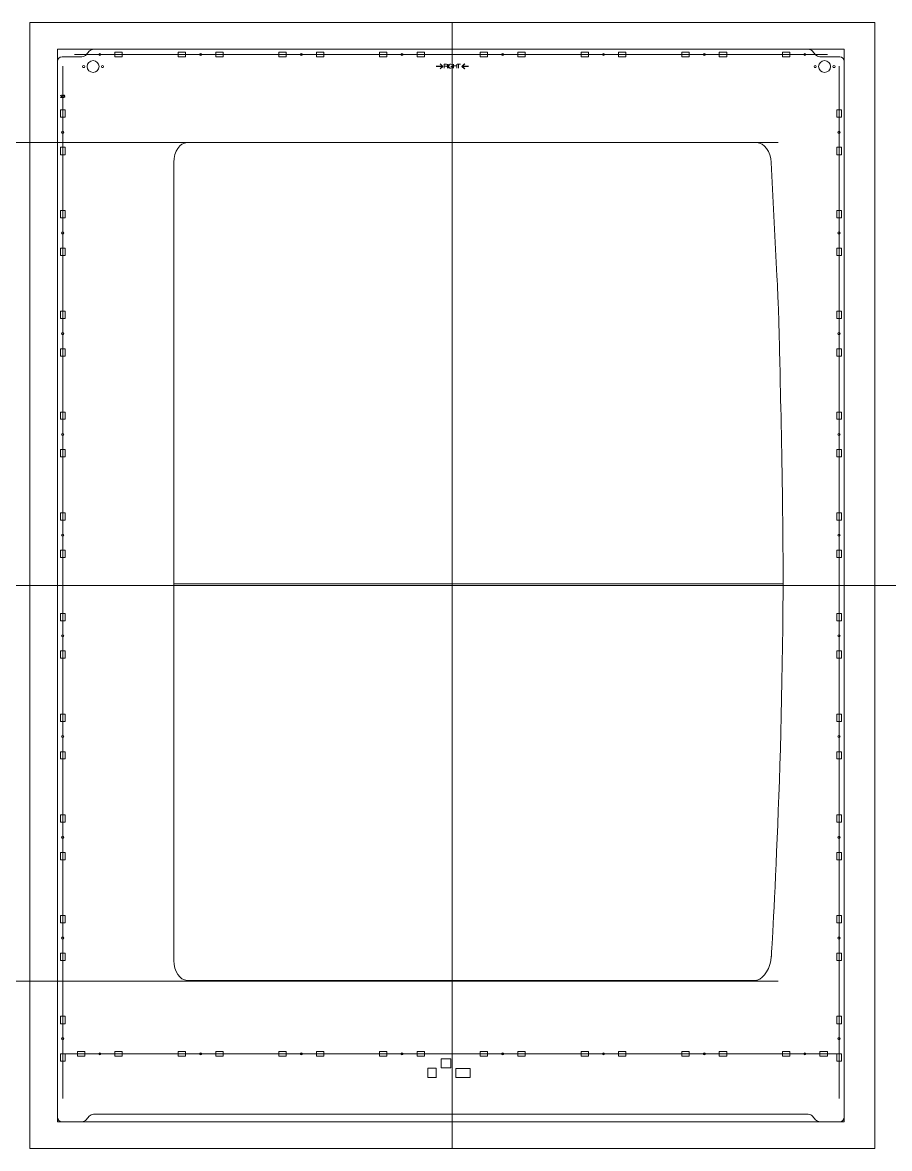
# Model space of a CAD drawing. Header units: millimetres. Extents: x -1390 to 6316, y -1840 to 2435.
# Drawn here: x 3523 to 4447, y 0 to 1200 of the extents above; entities that cross this region are included whole.
import ezdxf

# ---------------------------------------------------------------- set-up
doc = ezdxf.new("R2010")
doc.units = ezdxf.units.MM
for name, color, linetype, lineweight, true_color in [('Laser Table', 3, 'CONTINUOUS', 0, 0x00ff00), ('New Right hand side', 1, 'CONTINUOUS', 0, 0xff0000), ('New Right Hand Side Text', 5, 'CONTINUOUS', 0, 0x0000ff), ('Referance lines', 3, 'CONTINUOUS', 0, 0x00ff00)]:
    doc.layers.add(name, color=color, linetype=linetype, lineweight=lineweight, true_color=true_color)

msp = doc.modelspace()

# ---------------------------------------------------------------- linework, layer by layer
at = {"layer": 'Laser Table', "color": 3, "true_color": 0x00ff00}
for p, q in [((3531.2, 0), (3531.2, 1200)), ((4431.2, 0), (4431.2, 1200)), ((4431.2, 0), (3531.2, 0))]:
    msp.add_line(p, q, dxfattribs=at)
at = {"layer": 'Laser Table'}
msp.add_line((3531.2, 1200), (4431.2, 1200), dxfattribs=at)
at = {"layer": 'New Right hand side', "color": 1, "true_color": 0xff0000}
for p, q in [((3599, 1171.5), (4360.4, 1171.5)), ((3560.7, 1158.7), (3560.7, 33.3)), ((4398.7, 1158.7), (4398.7, 33.3)), ((3599, 36.5), (4360.4, 36.5))]:
    msp.add_line(p, q, dxfattribs=at)
for points in [[(3594.4, 1169.3), (3591.3, 1165.7)], [(3808.1, 1171.5), (3599, 1171.5)], [(3605.8, 1164.7), (3605.8, 1164.7)], [(3621.9, 1168.4), (3629.7, 1168.4), (3629.7, 1163.4), (3621.9, 1163.4), (3621.9, 1168.4), (3621.9, 1168.4)], [(3689.2, 1168.4), (3697.1, 1168.4), (3697.1, 1163.4), (3689.2, 1163.4), (3689.2, 1168.4), (3689.2, 1168.4)], [(3713.1, 1164.7), (3713.1, 1164.7)], [(3729.2, 1168.4), (3737.1, 1168.4), (3737.1, 1163.4), (3729.2, 1163.4), (3729.2, 1168.4), (3729.2, 1168.4)], [(3796.5, 1168.4), (3804.4, 1168.4), (3804.4, 1163.4), (3796.5, 1163.4), (3796.5, 1168.4), (3796.5, 1168.4)], [(3820.5, 1164.7), (3820.5, 1164.7)], [(3836.5, 1168.4), (3844.4, 1168.4), (3844.4, 1163.4), (3836.5, 1163.4), (3836.5, 1168.4), (3836.5, 1168.4)], [(3903.6, 1168.4), (3911.5, 1168.4), (3911.5, 1163.4), (3903.6, 1163.4), (3903.6, 1168.4), (3903.6, 1168.4)], [(3927.6, 1164.7), (3927.6, 1164.7)], [(3943.6, 1168.4), (3951.5, 1168.4), (3951.5, 1163.4), (3943.6, 1163.4), (3943.6, 1168.4), (3943.6, 1168.4)], [(4011, 1168.4), (4018.8, 1168.4), (4018.8, 1163.4), (4011, 1163.4), (4011, 1168.4), (4011, 1168.4)], [(4034.9, 1164.7), (4034.9, 1164.7)], [(4051, 1168.4), (4058.8, 1168.4), (4058.8, 1163.4), (4051, 1163.4), (4051, 1168.4), (4051, 1168.4)], [(4118.3, 1168.4), (4126.2, 1168.4), (4126.2, 1163.4), (4118.3, 1163.4), (4118.3, 1168.4), (4118.3, 1168.4)], [(4142.2, 1164.7), (4142.2, 1164.7)], [(4360.4, 1171.5), (4151.4, 1171.5)], [(4158.3, 1168.4), (4166.2, 1168.4), (4166.2, 1163.4), (4158.3, 1163.4), (4158.3, 1168.4), (4158.3, 1168.4)], [(4225.6, 1168.4), (4233.5, 1168.4), (4233.5, 1163.4), (4225.6, 1163.4), (4225.6, 1168.4), (4225.6, 1168.4)], [(4249.6, 1164.7), (4249.6, 1164.7)], [(4265.6, 1168.4), (4273.5, 1168.4), (4273.5, 1163.4), (4265.6, 1163.4), (4265.6, 1168.4), (4265.6, 1168.4)], [(4332.8, 1168.4), (4340.7, 1168.4), (4340.7, 1163.4), (4332.8, 1163.4), (4332.8, 1168.4), (4332.8, 1168.4)], [(4356.8, 1164.7), (4356.8, 1164.7)], [(4368.1, 1165.7), (4365, 1169.3)], [(3560.7, 1158.7), (3560.7, 865.9)], [(3586.7, 1163.5), (3565.5, 1163.5)], [(4393.9, 1163.5), (4372.8, 1163.5), (4372.8, 1163.5)], [(4398.7, 865.9), (4398.7, 1158.7)], [(3588.6, 1151.9), (3588.6, 1151.9)], [(3598.6, 1146.8), (3598.6, 1146.8)], [(3608.6, 1151.9), (3608.6, 1151.9)], [(4367.7, 1151.9), (4367.7, 1151.9)], [(4377.7, 1146.8), (4377.7, 1146.8)], [(4387.7, 1151.9), (4387.7, 1151.9)], [(3568.8, 1099.1), (3563.8, 1099.1), (3563.8, 1107), (3568.8, 1107), (3568.8, 1099.1), (3568.8, 1099.1)], [(4395.7, 1099.1), (4390.7, 1099.1), (4390.7, 1107), (4395.7, 1107), (4395.7, 1099.1), (4395.7, 1099.1)], [(3565.1, 1083), (3565.1, 1083)], [(4392, 1083), (4392, 1083)], [(4305.6, 1072), (3698.7, 1072)], [(3568.8, 1059.1), (3563.8, 1059.1), (3563.8, 1067), (3568.8, 1067), (3568.8, 1059.1), (3568.8, 1059.1)], [(4395.7, 1059.1), (4390.7, 1059.1), (4390.7, 1067), (4395.7, 1067), (4395.7, 1059.1), (4395.7, 1059.1)], [(3684.6, 1051), (3684.6, 200.2)], [(4327, 929.9), (4321, 1050.7)], [(3568.8, 991.8), (3563.8, 991.8), (3563.8, 999.6), (3568.8, 999.6), (3568.8, 991.8), (3568.8, 991.8)], [(4395.7, 991.8), (4390.7, 991.8), (4390.7, 999.6), (4395.7, 999.6), (4395.7, 991.8), (4395.7, 991.8)], [(3565.1, 975.7), (3565.1, 975.7)], [(4392, 975.7), (4392, 975.7)], [(3568.8, 951.8), (3563.8, 951.8), (3563.8, 959.6), (3568.8, 959.6), (3568.8, 951.8), (3568.8, 951.8)], [(4395.7, 951.8), (4390.7, 951.8), (4390.7, 959.6), (4395.7, 959.6), (4395.7, 951.8), (4395.7, 951.8)], [(3568.8, 884.4), (3563.8, 884.4), (3563.8, 892.3), (3568.8, 892.3), (3568.8, 884.4), (3568.8, 884.4)], [(4395.7, 884.4), (4390.7, 884.4), (4390.7, 892.3), (4395.7, 892.3), (4395.7, 884.4), (4395.7, 884.4)], [(3565.1, 868.4), (3565.1, 868.4)], [(4392, 868.4), (4392, 868.4)], [(3568.8, 844.4), (3563.8, 844.4), (3563.8, 852.3), (3568.8, 852.3), (3568.8, 844.4), (3568.8, 844.4)], [(4395.7, 844.4), (4390.7, 844.4), (4390.7, 852.3), (4395.7, 852.3), (4395.7, 844.4), (4395.7, 844.4)], [(3568.8, 777.1), (3563.8, 777.1), (3563.8, 784.9), (3568.8, 784.9), (3568.8, 777.1), (3568.8, 777.1)], [(4395.7, 777.1), (4390.7, 777.1), (4390.7, 784.9), (4395.7, 784.9), (4395.7, 777.1), (4395.7, 777.1)], [(3565.1, 761), (3565.1, 761)], [(4392, 761), (4392, 761)], [(3568.8, 737.1), (3563.8, 737.1), (3563.8, 744.9), (3568.8, 744.9), (3568.8, 737.1), (3568.8, 737.1)], [(4395.7, 737.1), (4390.7, 737.1), (4390.7, 744.9), (4395.7, 744.9), (4395.7, 737.1), (4395.7, 737.1)], [(3568.8, 669.7), (3563.8, 669.7), (3563.8, 677.6), (3568.8, 677.6), (3568.8, 669.7), (3568.8, 669.7)], [(4395.7, 669.7), (4390.7, 669.7), (4390.7, 677.6), (4395.7, 677.6), (4395.7, 669.7), (4395.7, 669.7)], [(3565.1, 653.7), (3565.1, 653.7)], [(4392, 653.7), (4392, 653.7)], [(3568.8, 629.7), (3563.8, 629.7), (3563.8, 637.6), (3568.8, 637.6), (3568.8, 629.7), (3568.8, 629.7)], [(4395.7, 629.7), (4390.7, 629.7), (4390.7, 637.6), (4395.7, 637.6), (4395.7, 629.7), (4395.7, 629.7)], [(3568.8, 562.4), (3563.8, 562.4), (3563.8, 570.3), (3568.8, 570.3), (3568.8, 562.4), (3568.8, 562.4)], [(4395.7, 562.4), (4390.7, 562.4), (4390.7, 570.3), (4395.7, 570.3), (4395.7, 562.4), (4395.7, 562.4)], [(3565.1, 546.3), (3565.1, 546.3)], [(4392, 546.3), (4392, 546.3)], [(3568.8, 522.4), (3563.8, 522.4), (3563.8, 530.3), (3568.8, 530.3), (3568.8, 522.4), (3568.8, 522.4)], [(4395.7, 522.4), (4390.7, 522.4), (4390.7, 530.3), (4395.7, 530.3), (4395.7, 522.4), (4395.7, 522.4)], [(3568.8, 455.1), (3563.8, 455.1), (3563.8, 462.9), (3568.8, 462.9), (3568.8, 455.1), (3568.8, 455.1)], [(4395.7, 455.1), (4390.7, 455.1), (4390.7, 462.9), (4395.7, 462.9), (4395.7, 455.1), (4395.7, 455.1)], [(3565.1, 439), (3565.1, 439)], [(4392, 439), (4392, 439)], [(3568.8, 415.1), (3563.8, 415.1), (3563.8, 422.9), (3568.8, 422.9), (3568.8, 415.1), (3568.8, 415.1)], [(4395.7, 415.1), (4390.7, 415.1), (4390.7, 422.9), (4395.7, 422.9), (4395.7, 415.1), (4395.7, 415.1)], [(3568.8, 347.7), (3563.8, 347.7), (3563.8, 355.6), (3568.8, 355.6), (3568.8, 347.7), (3568.8, 347.7)], [(4395.7, 347.7), (4390.7, 347.7), (4390.7, 355.6), (4395.7, 355.6), (4395.7, 347.7), (4395.7, 347.7)], [(3560.7, 326.1), (3560.7, 33.3)], [(3565.1, 331.7), (3565.1, 331.7)], [(4392, 331.7), (4392, 331.7)], [(4398.7, 33.3), (4398.7, 326.1)], [(3568.8, 307.7), (3563.8, 307.7), (3563.8, 315.6), (3568.8, 315.6), (3568.8, 307.7), (3568.8, 307.7)], [(4395.7, 307.7), (4390.7, 307.7), (4390.7, 315.6), (4395.7, 315.6), (4395.7, 307.7), (4395.7, 307.7)], [(3568.8, 240.4), (3563.8, 240.4), (3563.8, 248.3), (3568.8, 248.3), (3568.8, 240.4), (3568.8, 240.4)], [(4395.7, 240.4), (4390.7, 240.4), (4390.7, 248.3), (4395.7, 248.3), (4395.7, 240.4), (4395.7, 240.4)], [(3565.1, 224.3), (3565.1, 224.3)], [(4392, 224.3), (4392, 224.3)], [(3568.8, 200.4), (3563.8, 200.4), (3563.8, 208.3), (3568.8, 208.3), (3568.8, 200.4), (3568.8, 200.4)], [(4395.7, 200.4), (4390.7, 200.4), (4390.7, 208.3), (4395.7, 208.3), (4395.7, 200.4), (4395.7, 200.4)], [(3698.7, 179.2), (4305.6, 179.2), (4305.8, 179.4), (4305.8, 179.4)], [(3568.8, 133), (3563.8, 133), (3563.8, 140.9), (3568.8, 140.9), (3568.8, 133), (3568.8, 133)], [(4395.7, 133), (4390.7, 133), (4390.7, 140.9), (4395.7, 140.9), (4395.7, 133), (4395.7, 133)], [(3565.1, 117), (3565.1, 117)], [(4392, 117), (4392, 117)], [(3568.8, 93), (3563.8, 93), (3563.8, 100.9), (3568.8, 100.9), (3568.8, 93), (3568.8, 93)], [(3581.9, 103.4), (3589.7, 103.4), (3589.7, 98.4), (3581.9, 98.4), (3581.9, 103.4), (3581.9, 103.4)], [(3605.8, 99.8), (3605.8, 99.8)], [(3621.9, 103.4), (3629.7, 103.4), (3629.7, 98.4), (3621.9, 98.4), (3621.9, 103.4), (3621.9, 103.4)], [(3689.2, 103.4), (3697.1, 103.4), (3697.1, 98.4), (3689.2, 98.4), (3689.2, 103.4), (3689.2, 103.4)], [(3713.1, 99.8), (3713.1, 99.8)], [(3729.2, 103.4), (3737.1, 103.4), (3737.1, 98.4), (3729.2, 98.4), (3729.2, 103.4), (3729.2, 103.4)], [(3796.5, 103.4), (3804.4, 103.4), (3804.4, 98.4), (3796.5, 98.4), (3796.5, 103.4), (3796.5, 103.4)], [(3820.5, 99.8), (3820.5, 99.8)], [(3836.5, 103.4), (3844.4, 103.4), (3844.4, 98.4), (3836.5, 98.4), (3836.5, 103.4), (3836.5, 103.4)], [(3903.6, 103.4), (3911.5, 103.4), (3911.5, 98.4), (3903.6, 98.4), (3903.6, 103.4), (3903.6, 103.4)], [(3927.6, 99.8), (3927.6, 99.8)], [(3943.6, 103.4), (3951.5, 103.4), (3951.5, 98.4), (3943.6, 98.4), (3943.6, 103.4), (3943.6, 103.4)], [(4011, 103.4), (4018.8, 103.4), (4018.8, 98.4), (4011, 98.4), (4011, 103.4), (4011, 103.4)], [(4034.9, 99.8), (4034.9, 99.8)], [(4051, 103.4), (4058.8, 103.4), (4058.8, 98.4), (4051, 98.4), (4051, 103.4), (4051, 103.4)], [(4118.3, 103.4), (4126.2, 103.4), (4126.2, 98.4), (4118.3, 98.4), (4118.3, 103.4), (4118.3, 103.4)], [(4142.2, 99.8), (4142.2, 99.8)], [(4158.3, 103.4), (4166.2, 103.4), (4166.2, 98.4), (4158.3, 98.4), (4158.3, 103.4), (4158.3, 103.4)], [(4225.6, 103.4), (4233.5, 103.4), (4233.5, 98.4), (4225.6, 98.4), (4225.6, 103.4), (4225.6, 103.4)], [(4249.6, 99.8), (4249.6, 99.8)], [(4265.6, 103.4), (4273.5, 103.4), (4273.5, 98.4), (4265.6, 98.4), (4265.6, 103.4), (4265.6, 103.4)], [(4332.8, 103.4), (4340.7, 103.4), (4340.7, 98.4), (4332.8, 98.4), (4332.8, 103.4), (4332.8, 103.4)], [(4356.8, 99.8), (4356.8, 99.8)], [(4372.8, 103.4), (4380.7, 103.4), (4380.7, 98.4), (4372.8, 98.4), (4372.8, 103.4), (4372.8, 103.4)], [(4395.7, 93), (4390.7, 93), (4390.7, 100.9), (4395.7, 100.9), (4395.7, 93), (4395.7, 93)], [(3964, 75.6), (3955.2, 75.6), (3955.2, 85.6), (3964, 85.6), (3964, 75.3), (3964, 75.6), (3964, 75.6)], [(3969.3, 95.7), (3979.7, 95.7), (3979.7, 86.1), (3969.3, 86.1), (3969.3, 95.7), (3969.3, 95.7)], [(3985, 85.3), (4000.1, 85.3), (4000.1, 75.7), (3985, 75.7), (3985, 85.3), (3985, 85.3)], [(3599, 36.5), (3808.1, 36.5)], [(4151.4, 36.5), (4360.4, 36.5)], [(3565.5, 28.5), (3586.7, 28.5)], [(3591.3, 30.7), (3594.4, 34.3)], [(4365, 34.3), (4368.1, 30.7)], [(4372.8, 28.5), (4393.9, 28.5)]]:
    msp.add_lwpolyline(points, dxfattribs=at)
for points in [[(3591.3, 1165.7), (3590.3, 1164.5), (3588.2, 1163.5), (3586.7, 1163.5)], [(3599, 1171.5), (3597.5, 1171.5), (3595.4, 1170.5), (3594.4, 1169.3)], [(3604.7, 1165.9), (3604.7, 1166.5), (3605.2, 1167), (3605.8, 1167)], [(3605.8, 1164.7), (3605.2, 1164.7), (3604.7, 1165.3), (3604.7, 1165.9)], [(3605.8, 1167), (3606.4, 1167), (3606.9, 1166.5), (3606.9, 1165.9)], [(3606.9, 1165.9), (3606.9, 1165.3), (3606.4, 1164.7), (3605.8, 1164.7)], [(3712, 1165.9), (3712, 1166.5), (3712.5, 1167), (3713.1, 1167)], [(3713.1, 1164.7), (3712.5, 1164.7), (3712, 1165.3), (3712, 1165.9)], [(3713.1, 1167), (3713.8, 1167), (3714.3, 1166.5), (3714.3, 1165.9)], [(3714.3, 1165.9), (3714.3, 1165.3), (3713.8, 1164.7), (3713.1, 1164.7)], [(3819.3, 1165.9), (3819.3, 1166.5), (3819.9, 1167), (3820.5, 1167)], [(3820.5, 1164.7), (3819.9, 1164.7), (3819.3, 1165.3), (3819.3, 1165.9)], [(3820.5, 1167), (3821.1, 1167), (3821.6, 1166.5), (3821.6, 1165.9)], [(3821.6, 1165.9), (3821.6, 1165.3), (3821.1, 1164.7), (3820.5, 1164.7)], [(3926.4, 1165.9), (3926.4, 1166.5), (3926.9, 1167), (3927.6, 1167)], [(3927.6, 1164.7), (3926.9, 1164.7), (3926.4, 1165.3), (3926.4, 1165.9)], [(3927.6, 1167), (3928.2, 1167), (3928.7, 1166.5), (3928.7, 1165.9)], [(3928.7, 1165.9), (3928.7, 1165.3), (3928.2, 1164.7), (3927.6, 1164.7)], [(4033.8, 1165.9), (4033.8, 1166.5), (4034.3, 1167), (4034.9, 1167)], [(4034.9, 1164.7), (4034.3, 1164.7), (4033.8, 1165.3), (4033.8, 1165.9)], [(4034.9, 1167), (4035.5, 1167), (4036, 1166.5), (4036, 1165.9)], [(4036, 1165.9), (4036, 1165.3), (4035.5, 1164.7), (4034.9, 1164.7)], [(4141.1, 1165.9), (4141.1, 1166.5), (4141.6, 1167), (4142.2, 1167)], [(4142.2, 1164.7), (4141.6, 1164.7), (4141.1, 1165.3), (4141.1, 1165.9)], [(4142.2, 1167), (4142.9, 1167), (4143.4, 1166.5), (4143.4, 1165.9)], [(4143.4, 1165.9), (4143.4, 1165.3), (4142.9, 1164.7), (4142.2, 1164.7)], [(4248.4, 1165.9), (4248.4, 1166.5), (4248.9, 1167), (4249.6, 1167)], [(4249.6, 1164.7), (4248.9, 1164.7), (4248.4, 1165.3), (4248.4, 1165.9)], [(4249.6, 1167), (4250.2, 1167), (4250.7, 1166.5), (4250.7, 1165.9)], [(4250.7, 1165.9), (4250.7, 1165.3), (4250.2, 1164.7), (4249.6, 1164.7)], [(4355.6, 1165.9), (4355.6, 1166.5), (4356.1, 1167), (4356.8, 1167)], [(4356.8, 1164.7), (4356.1, 1164.7), (4355.6, 1165.3), (4355.6, 1165.9)], [(4356.8, 1167), (4357.4, 1167), (4357.9, 1166.5), (4357.9, 1165.9)], [(4357.9, 1165.9), (4357.9, 1165.3), (4357.4, 1164.7), (4356.8, 1164.7)], [(4365, 1169.3), (4364, 1170.5), (4362, 1171.5), (4360.4, 1171.5)], [(4372.8, 1163.5), (4371.2, 1163.5), (4369.1, 1164.5), (4368.1, 1165.7)], [(3565.5, 1163.5), (3562.9, 1163.5), (3560.7, 1161.3), (3560.7, 1158.7)], [(3587.4, 1153.1), (3587.4, 1153.8), (3587.9, 1154.3), (3588.6, 1154.3)], [(3588.6, 1151.9), (3587.9, 1151.9), (3587.4, 1152.4), (3587.4, 1153.1)], [(3588.6, 1154.3), (3589.3, 1154.3), (3589.8, 1153.8), (3589.8, 1153.1)], [(3589.8, 1153.1), (3589.8, 1152.4), (3589.3, 1151.9), (3588.6, 1151.9)], [(3592.3, 1153.1), (3592.3, 1156.6), (3595.1, 1159.4), (3598.6, 1159.4)], [(3598.6, 1146.8), (3595.1, 1146.8), (3592.3, 1149.6), (3592.3, 1153.1)], [(3598.6, 1159.4), (3602.1, 1159.4), (3604.9, 1156.6), (3604.9, 1153.1)], [(3604.9, 1153.1), (3604.9, 1149.6), (3602.1, 1146.8), (3598.6, 1146.8)], [(3607.4, 1153.1), (3607.4, 1153.8), (3607.9, 1154.3), (3608.6, 1154.3)], [(3608.6, 1151.9), (3607.9, 1151.9), (3607.4, 1152.4), (3607.4, 1153.1)], [(3608.6, 1154.3), (3609.3, 1154.3), (3609.8, 1153.8), (3609.8, 1153.1)], [(3609.8, 1153.1), (3609.8, 1152.4), (3609.3, 1151.9), (3608.6, 1151.9)], [(4366.5, 1153.1), (4366.5, 1153.8), (4367.1, 1154.3), (4367.7, 1154.3)], [(4367.7, 1151.9), (4367.1, 1151.9), (4366.5, 1152.4), (4366.5, 1153.1)], [(4367.7, 1154.3), (4368.4, 1154.3), (4368.9, 1153.8), (4368.9, 1153.1)], [(4368.9, 1153.1), (4368.9, 1152.4), (4368.4, 1151.9), (4367.7, 1151.9)], [(4371.4, 1153.1), (4371.4, 1156.6), (4374.2, 1159.4), (4377.7, 1159.4)], [(4377.7, 1146.8), (4374.2, 1146.8), (4371.4, 1149.6), (4371.4, 1153.1)], [(4377.7, 1159.4), (4381.2, 1159.4), (4384, 1156.6), (4384, 1153.1)], [(4384, 1153.1), (4384, 1149.6), (4381.2, 1146.8), (4377.7, 1146.8)], [(4386.5, 1153.1), (4386.5, 1153.8), (4387.1, 1154.3), (4387.7, 1154.3)], [(4387.7, 1151.9), (4387.1, 1151.9), (4386.5, 1152.4), (4386.5, 1153.1)], [(4387.7, 1154.3), (4388.4, 1154.3), (4388.9, 1153.8), (4388.9, 1153.1)], [(4388.9, 1153.1), (4388.9, 1152.4), (4388.4, 1151.9), (4387.7, 1151.9)], [(4398.7, 1158.7), (4398.7, 1161.3), (4396.6, 1163.5), (4393.9, 1163.5)], [(3565.1, 1083), (3565.1, 1083.7), (3565.6, 1084.2), (3566.3, 1084.2)], [(3566.3, 1081.9), (3565.6, 1081.9), (3565.1, 1082.4), (3565.1, 1083)], [(3566.3, 1084.2), (3566.9, 1084.2), (3567.4, 1083.7), (3567.4, 1083)], [(3567.4, 1083), (3567.4, 1082.4), (3566.9, 1081.9), (3566.3, 1081.9)], [(4392, 1083), (4392, 1083.7), (4392.5, 1084.2), (4393.2, 1084.2)], [(4393.2, 1081.9), (4392.5, 1081.9), (4392, 1082.4), (4392, 1083)], [(4393.2, 1084.2), (4393.8, 1084.2), (4394.3, 1083.7), (4394.3, 1083)], [(4394.3, 1083), (4394.3, 1082.4), (4393.8, 1081.9), (4393.2, 1081.9)], [(3698.7, 1072), (3690.9, 1072), (3684.6, 1062.6), (3684.6, 1051)], [(4321, 1050.7), (4320.3, 1062.4), (4313.4, 1072), (4305.6, 1072)], [(3565.1, 975.7), (3565.1, 976.3), (3565.6, 976.8), (3566.3, 976.8)], [(3566.3, 974.6), (3565.6, 974.6), (3565.1, 975.1), (3565.1, 975.7)], [(3566.3, 976.8), (3566.9, 976.8), (3567.4, 976.3), (3567.4, 975.7)], [(3567.4, 975.7), (3567.4, 975.1), (3566.9, 974.6), (3566.3, 974.6)], [(4392, 975.7), (4392, 976.3), (4392.5, 976.8), (4393.2, 976.8)], [(4393.2, 974.6), (4392.5, 974.6), (4392, 975.1), (4392, 975.7)], [(4393.2, 976.8), (4393.8, 976.8), (4394.3, 976.3), (4394.3, 975.7)], [(4394.3, 975.7), (4394.3, 975.1), (4393.8, 974.6), (4393.2, 974.6)], [(4328.5, 896.2), (4328.3, 903), (4327.6, 918.1), (4327, 929.9)], [(4329.5, 862.4), (4329.2, 874.2), (4328.7, 889.4), (4328.5, 896.2)], [(3565.1, 868.4), (3565.1, 869), (3565.6, 869.5), (3566.3, 869.5)], [(3566.3, 867.2), (3565.6, 867.2), (3565.1, 867.7), (3565.1, 868.4)], [(3566.3, 869.5), (3566.9, 869.5), (3567.4, 869), (3567.4, 868.4)], [(3567.4, 868.4), (3567.4, 867.7), (3566.9, 867.2), (3566.3, 867.2)], [(4392, 868.4), (4392, 869), (4392.5, 869.5), (4393.2, 869.5)], [(4393.2, 867.2), (4392.5, 867.2), (4392, 867.7), (4392, 868.4)], [(4393.2, 869.5), (4393.8, 869.5), (4394.3, 869), (4394.3, 868.4)], [(4394.3, 868.4), (4394.3, 867.7), (4393.8, 867.2), (4393.2, 867.2)], [(4333.5, 613.3), (4333.5, 701), (4329.5, 862.4), (4329.5, 862.4)], [(3565.1, 761), (3565.1, 761.6), (3565.6, 762.1), (3566.3, 762.1)], [(3566.3, 759.9), (3565.6, 759.9), (3565.1, 760.4), (3565.1, 761)], [(3566.3, 762.1), (3566.9, 762.1), (3567.4, 761.6), (3567.4, 761)], [(3567.4, 761), (3567.4, 760.4), (3566.9, 759.9), (3566.3, 759.9)], [(4392, 761), (4392, 761.6), (4392.5, 762.1), (4393.2, 762.1)], [(4393.2, 759.9), (4392.5, 759.9), (4392, 760.4), (4392, 761)], [(4393.2, 762.1), (4393.8, 762.1), (4394.3, 761.6), (4394.3, 761)], [(4394.3, 761), (4394.3, 760.4), (4393.8, 759.9), (4393.2, 759.9)], [(3565.1, 653.7), (3565.1, 654.3), (3565.6, 654.8), (3566.3, 654.8)], [(3566.3, 652.5), (3565.6, 652.5), (3565.1, 653), (3565.1, 653.7)], [(3566.3, 654.8), (3566.9, 654.8), (3567.4, 654.3), (3567.4, 653.7)], [(3567.4, 653.7), (3567.4, 653), (3566.9, 652.5), (3566.3, 652.5)], [(4392, 653.7), (4392, 654.3), (4392.5, 654.8), (4393.2, 654.8)], [(4393.2, 652.5), (4392.5, 652.5), (4392, 653), (4392, 653.7)], [(4393.2, 654.8), (4393.8, 654.8), (4394.3, 654.3), (4394.3, 653.7)], [(4394.3, 653.7), (4394.3, 653), (4393.8, 652.5), (4393.2, 652.5)], [(4321, 204.5), (4321, 204.5), (4333.5, 404.1), (4333.5, 613.3)], [(3565.1, 546.3), (3565.1, 547), (3565.6, 547.5), (3566.3, 547.5)], [(3566.3, 545.2), (3565.6, 545.2), (3565.1, 545.7), (3565.1, 546.3)], [(3566.3, 547.5), (3566.9, 547.5), (3567.4, 547), (3567.4, 546.3)], [(3567.4, 546.3), (3567.4, 545.7), (3566.9, 545.2), (3566.3, 545.2)], [(4392, 546.3), (4392, 547), (4392.5, 547.5), (4393.2, 547.5)], [(4393.2, 545.2), (4392.5, 545.2), (4392, 545.7), (4392, 546.3)], [(4393.2, 547.5), (4393.8, 547.5), (4394.3, 547), (4394.3, 546.3)], [(4394.3, 546.3), (4394.3, 545.7), (4393.8, 545.2), (4393.2, 545.2)], [(3565.1, 439), (3565.1, 439.6), (3565.6, 440.1), (3566.3, 440.1)], [(3566.3, 437.9), (3565.6, 437.9), (3565.1, 438.4), (3565.1, 439)], [(3566.3, 440.1), (3566.9, 440.1), (3567.4, 439.6), (3567.4, 439)], [(3567.4, 439), (3567.4, 438.4), (3566.9, 437.9), (3566.3, 437.9)], [(4392, 439), (4392, 439.6), (4392.5, 440.1), (4393.2, 440.1)], [(4393.2, 437.9), (4392.5, 437.9), (4392, 438.4), (4392, 439)], [(4393.2, 440.1), (4393.8, 440.1), (4394.3, 439.6), (4394.3, 439)], [(4394.3, 439), (4394.3, 438.4), (4393.8, 437.9), (4393.2, 437.9)], [(3565.1, 331.7), (3565.1, 332.3), (3565.6, 332.8), (3566.3, 332.8)], [(3566.3, 330.5), (3565.6, 330.5), (3565.1, 331), (3565.1, 331.7)], [(3566.3, 332.8), (3566.9, 332.8), (3567.4, 332.3), (3567.4, 331.7)], [(3567.4, 331.7), (3567.4, 331), (3566.9, 330.5), (3566.3, 330.5)], [(4392, 331.7), (4392, 332.3), (4392.5, 332.8), (4393.2, 332.8)], [(4393.2, 330.5), (4392.5, 330.5), (4392, 331), (4392, 331.7)], [(4393.2, 332.8), (4393.8, 332.8), (4394.3, 332.3), (4394.3, 331.7)], [(4394.3, 331.7), (4394.3, 331), (4393.8, 330.5), (4393.2, 330.5)], [(3565.1, 224.3), (3565.1, 224.9), (3565.6, 225.5), (3566.3, 225.5)], [(3566.3, 223.2), (3565.6, 223.2), (3565.1, 223.7), (3565.1, 224.3)], [(3566.3, 225.5), (3566.9, 225.5), (3567.4, 224.9), (3567.4, 224.3)], [(3567.4, 224.3), (3567.4, 223.7), (3566.9, 223.2), (3566.3, 223.2)], [(4392, 224.3), (4392, 224.9), (4392.5, 225.5), (4393.2, 225.5)], [(4393.2, 223.2), (4392.5, 223.2), (4392, 223.7), (4392, 224.3)], [(4393.2, 225.5), (4393.8, 225.5), (4394.3, 224.9), (4394.3, 224.3)], [(4394.3, 224.3), (4394.3, 223.7), (4393.8, 223.2), (4393.2, 223.2)], [(4305.8, 179.4), (4313.4, 181.5), (4320.3, 192.8), (4321, 204.5)], [(3684.6, 200.2), (3684.6, 188.6), (3690.9, 179.2), (3698.7, 179.2)], [(3565.1, 117), (3565.1, 117.6), (3565.6, 118.1), (3566.3, 118.1)], [(3566.3, 115.8), (3565.6, 115.8), (3565.1, 116.3), (3565.1, 117)], [(3566.3, 118.1), (3566.9, 118.1), (3567.4, 117.6), (3567.4, 117)], [(3567.4, 117), (3567.4, 116.3), (3566.9, 115.8), (3566.3, 115.8)], [(4392, 117), (4392, 117.6), (4392.5, 118.1), (4393.2, 118.1)], [(4393.2, 115.8), (4392.5, 115.8), (4392, 116.3), (4392, 117)], [(4393.2, 118.1), (4393.8, 118.1), (4394.3, 117.6), (4394.3, 117)], [(4394.3, 117), (4394.3, 116.3), (4393.8, 115.8), (4393.2, 115.8)], [(3604.7, 100.9), (3604.7, 101.5), (3605.2, 102.1), (3605.8, 102.1)], [(3605.8, 99.8), (3605.2, 99.8), (3604.7, 100.3), (3604.7, 100.9)], [(3605.8, 102.1), (3606.4, 102.1), (3606.9, 101.5), (3606.9, 100.9)], [(3606.9, 100.9), (3606.9, 100.3), (3606.4, 99.8), (3605.8, 99.8)], [(3712, 100.9), (3712, 101.5), (3712.5, 102.1), (3713.1, 102.1)], [(3713.1, 99.8), (3712.5, 99.8), (3712, 100.3), (3712, 100.9)], [(3713.1, 102.1), (3713.8, 102.1), (3714.3, 101.5), (3714.3, 100.9)], [(3714.3, 100.9), (3714.3, 100.3), (3713.8, 99.8), (3713.1, 99.8)], [(3819.3, 100.9), (3819.3, 101.5), (3819.9, 102.1), (3820.5, 102.1)], [(3820.5, 99.8), (3819.9, 99.8), (3819.3, 100.3), (3819.3, 100.9)], [(3820.5, 102.1), (3821.1, 102.1), (3821.6, 101.5), (3821.6, 100.9)], [(3821.6, 100.9), (3821.6, 100.3), (3821.1, 99.8), (3820.5, 99.8)], [(3926.4, 100.9), (3926.4, 101.5), (3926.9, 102.1), (3927.6, 102.1)], [(3927.6, 99.8), (3926.9, 99.8), (3926.4, 100.3), (3926.4, 100.9)], [(3927.6, 102.1), (3928.2, 102.1), (3928.7, 101.5), (3928.7, 100.9)], [(3928.7, 100.9), (3928.7, 100.3), (3928.2, 99.8), (3927.6, 99.8)], [(4033.8, 100.9), (4033.8, 101.5), (4034.3, 102.1), (4034.9, 102.1)], [(4034.9, 99.8), (4034.3, 99.8), (4033.8, 100.3), (4033.8, 100.9)], [(4034.9, 102.1), (4035.5, 102.1), (4036, 101.5), (4036, 100.9)], [(4036, 100.9), (4036, 100.3), (4035.5, 99.8), (4034.9, 99.8)], [(4141.1, 100.9), (4141.1, 101.5), (4141.6, 102.1), (4142.2, 102.1)], [(4142.2, 99.8), (4141.6, 99.8), (4141.1, 100.3), (4141.1, 100.9)], [(4142.2, 102.1), (4142.9, 102.1), (4143.4, 101.5), (4143.4, 100.9)], [(4143.4, 100.9), (4143.4, 100.3), (4142.9, 99.8), (4142.2, 99.8)], [(4248.4, 100.9), (4248.4, 101.5), (4248.9, 102.1), (4249.6, 102.1)], [(4249.6, 99.8), (4248.9, 99.8), (4248.4, 100.3), (4248.4, 100.9)], [(4249.6, 102.1), (4250.2, 102.1), (4250.7, 101.5), (4250.7, 100.9)], [(4250.7, 100.9), (4250.7, 100.3), (4250.2, 99.8), (4249.6, 99.8)], [(4355.6, 100.9), (4355.6, 101.5), (4356.1, 102.1), (4356.8, 102.1)], [(4356.8, 99.8), (4356.1, 99.8), (4355.6, 100.3), (4355.6, 100.9)], [(4356.8, 102.1), (4357.4, 102.1), (4357.9, 101.5), (4357.9, 100.9)], [(4357.9, 100.9), (4357.9, 100.3), (4357.4, 99.8), (4356.8, 99.8)], [(3594.4, 34.3), (3595.4, 35.5), (3597.5, 36.5), (3599, 36.5)], [(4360.4, 36.5), (4362, 36.5), (4364, 35.5), (4365, 34.3)], [(3560.7, 33.3), (3560.7, 30.7), (3562.9, 28.5), (3565.5, 28.5)], [(3586.7, 28.5), (3588.2, 28.5), (3590.3, 29.5), (3591.3, 30.7)], [(4368.1, 30.7), (4369.1, 29.5), (4371.2, 28.5), (4372.8, 28.5)], [(4393.9, 28.5), (4396.6, 28.5), (4398.7, 30.7), (4398.7, 33.3)]]:
    msp.add_open_spline(points, degree=3, dxfattribs=at)
at = {"layer": 'New Right Hand Side Text', "color": 5, "true_color": 0x0000ff}
for points in [[(3968.1, 1155.8), (3970.5, 1153.4), (3963.9, 1153.4)], [(3963.9, 1153), (3970.5, 1153), (3968.1, 1150.6)], [(3968.4, 1156), (3971.1, 1153.2), (3968.4, 1150.5)], [(3972.7, 1151.4), (3972.7, 1155.6), (3975, 1155.6)], [(3975.2, 1153.5), (3975.2, 1153.5), (3972.7, 1153.5)], [(3976.9, 1155.6), (3976.9, 1151.4)], [(3979.7, 1153.3), (3981.7, 1153.3), (3981.7, 1151.4)], [(3982.3, 1151.4), (3982.3, 1155.6)], [(3982.3, 1153.7), (3985.9, 1153.7)], [(3985.9, 1155.6), (3985.9, 1151.4)], [(3986.2, 1155.6), (3989.8, 1155.6)], [(3987.9, 1151.4), (3987.9, 1155.6)], [(3994.2, 1150.5), (3991.4, 1153.2), (3994.2, 1156)], [(3998.6, 1153.4), (3992.1, 1153.4), (3994.5, 1155.8)], [(3994.4, 1150.6), (3992.1, 1153), (3998.6, 1153)], [(3563.9, 1120.2), (3565.6, 1120.2)], [(3565.1, 1121.2), (3564.5, 1120.9)], [(3566.3, 1122.6), (3567.6, 1122.6)], [(3567.5, 1120.2), (3566.3, 1120.2), (3566.3, 1122.6), (3566.3, 1122.6)], [(3567.7, 1121.5), (3566.3, 1121.5)], [(3567.7, 1121.5), (3567.7, 1121.5)]]:
    msp.add_lwpolyline(points, dxfattribs=at)
for points in [[(3975, 1155.6), (3975.9, 1155.6), (3976.2, 1155.2), (3976.2, 1154.5)], [(3976.2, 1154.5), (3976.2, 1154.1), (3975.9, 1153.5), (3975.2, 1153.5)], [(3975.2, 1153.5), (3975.8, 1153.5), (3976.1, 1153.2), (3976.1, 1152.6)], [(3976.1, 1152.6), (3976.1, 1152.4), (3976.1, 1151.6), (3976.2, 1151.4)], [(3977.4, 1153.4), (3977.4, 1154.8), (3978.4, 1155.6), (3979.5, 1155.6)], [(3979.5, 1151.3), (3978.4, 1151.3), (3977.4, 1152.1), (3977.4, 1153.4)], [(3979.5, 1155.6), (3980.9, 1155.6), (3981.5, 1155), (3981.6, 1154.2)], [(3981.5, 1152.6), (3981.2, 1151.7), (3980.4, 1151.3), (3979.5, 1151.3)], [(3981.7, 1153.3), (3981.6, 1152.8), (3981.5, 1152.6), (3981.5, 1152.6)], [(3563.9, 1121.8), (3563.9, 1122), (3563.9, 1122.6), (3564.8, 1122.6)], [(3564.5, 1120.9), (3564.1, 1120.7), (3563.9, 1120.5), (3563.9, 1120.2)], [(3564.8, 1122.6), (3565.4, 1122.6), (3565.6, 1122.2), (3565.6, 1121.9)], [(3565.6, 1121.9), (3565.6, 1121.6), (3565.4, 1121.4), (3565.1, 1121.2)], [(3568.3, 1120.8), (3568.3, 1120.6), (3568.1, 1120.2), (3567.5, 1120.2)], [(3567.6, 1122.6), (3568, 1122.6), (3568.3, 1122.4), (3568.3, 1122)], [(3568.3, 1122), (3568.3, 1121.7), (3568, 1121.5), (3567.7, 1121.5)], [(3567.7, 1121.5), (3568, 1121.4), (3568.3, 1121.3), (3568.3, 1120.8)]]:
    msp.add_open_spline(points, degree=3, dxfattribs=at)
at = {"layer": 'Referance lines', "color": 3, "true_color": 0x00ff00}
for p, q in [((3981.2, 1200), (3981.2, 0)), ((3578.7, 1165.9), (4380.7, 1165.9)), ((3713.1, 1165.9), (3605.8, 1165.9)), ((3820.5, 1165.9), (3713.1, 1165.9)), ((3927.6, 1165.9), (3820.2, 1165.9)), ((3927.6, 1165.9), (4034.9, 1165.9)), ((4034.9, 1165.9), (4142.2, 1165.9)), ((4142.2, 1165.9), (4249.6, 1165.9)), ((3566.3, 53.4), (3566.3, 1146.6)), ((4393.2, 53.4), (4393.2, 1146.6)), ((3566.3, 975.7), (3566.3, 1083)), ((4393.2, 975.7), (4393.2, 1083)), ((3981.2, 1072), (3981.2, 179.2)), ((3566.3, 868.4), (3566.3, 975.7)), ((4393.2, 868.4), (4393.2, 975.7)), ((3566.3, 761), (3566.3, 868.4)), ((4393.2, 761), (4393.2, 868.4)), ((3566.3, 653.7), (3566.3, 761)), ((4393.2, 653.7), (4393.2, 761)), ((3566.3, 546.3), (3566.3, 653.7)), ((4393.2, 546.3), (4393.2, 653.7)), ((3531.2, 600), (3423.9, 600)), ((3531.2, 600), (3423.9, 600)), ((3531.2, 600), (3423.9, 600)), ((3619.9, 600), (3512.6, 600)), ((3619.9, 600), (3512.6, 600)), ((3619.9, 600), (3512.6, 600)), ((3582.3, 600), (3550.2, 600)), ((3684.6, 601.8), (4333.5, 601.8)), ((4446.8, 600), (4339.5, 600)), ((4446.8, 600), (4339.5, 600)), ((4446.8, 600), (4339.5, 600)), ((4340.2, 600), (4640.2, 600)), ((3566.3, 546.3), (3566.3, 439)), ((3566.3, 546.3), (3566.3, 439)), ((3566.3, 546.3), (3566.3, 439)), ((4393.2, 546.3), (4393.2, 439)), ((4393.2, 546.3), (4393.2, 439)), ((4393.2, 546.3), (4393.2, 439)), ((3566.3, 439), (3566.3, 331.7)), ((4393.2, 439), (4393.2, 331.7)), ((3566.3, 331.7), (3566.3, 224.3)), ((4393.2, 331.7), (4393.2, 224.3)), ((3566.3, 224.3), (3566.3, 117)), ((4393.2, 224.3), (4393.2, 117)), ((3981.2, 47.2), (3981.2, 154.6)), ((3566.3, 100.9), (4393.2, 100.9)), ((3578.7, 100.9), (4380.7, 100.9)), ((3713.1, 100.9), (3605.8, 100.9)), ((3820.5, 100.9), (3713.1, 100.9)), ((3927.6, 100.9), (3820.2, 100.9)), ((3927.6, 100.9), (4034.9, 100.9)), ((4034.9, 100.9), (4142.2, 100.9)), ((4142.2, 100.9), (4249.6, 100.9)), ((4249.6, 100.9), (4356.9, 100.9))]:
    msp.add_line(p, q, dxfattribs=at)
at = {"layer": 'Referance lines'}
for p, q in [((3560.7, 1171.5), (4398.7, 1171.5)), ((3560.7, 28.5), (3560.7, 1171.5)), ((4398.7, 1171.5), (4398.7, 28.5)), ((3566.3, 1153.6), (3566.3, 60.4)), ((4393.2, 60.4), (4393.2, 1153.6)), ((4328.2, 1072), (1509.1, 1072)), ((3531.2, 600), (4431.2, 600)), ((4328.2, 178.3), (1509.1, 178.3)), ((4398.7, 28.5), (3560.7, 28.5))]:
    msp.add_line(p, q, dxfattribs=at)

doc.saveas('drawing.dxf')
